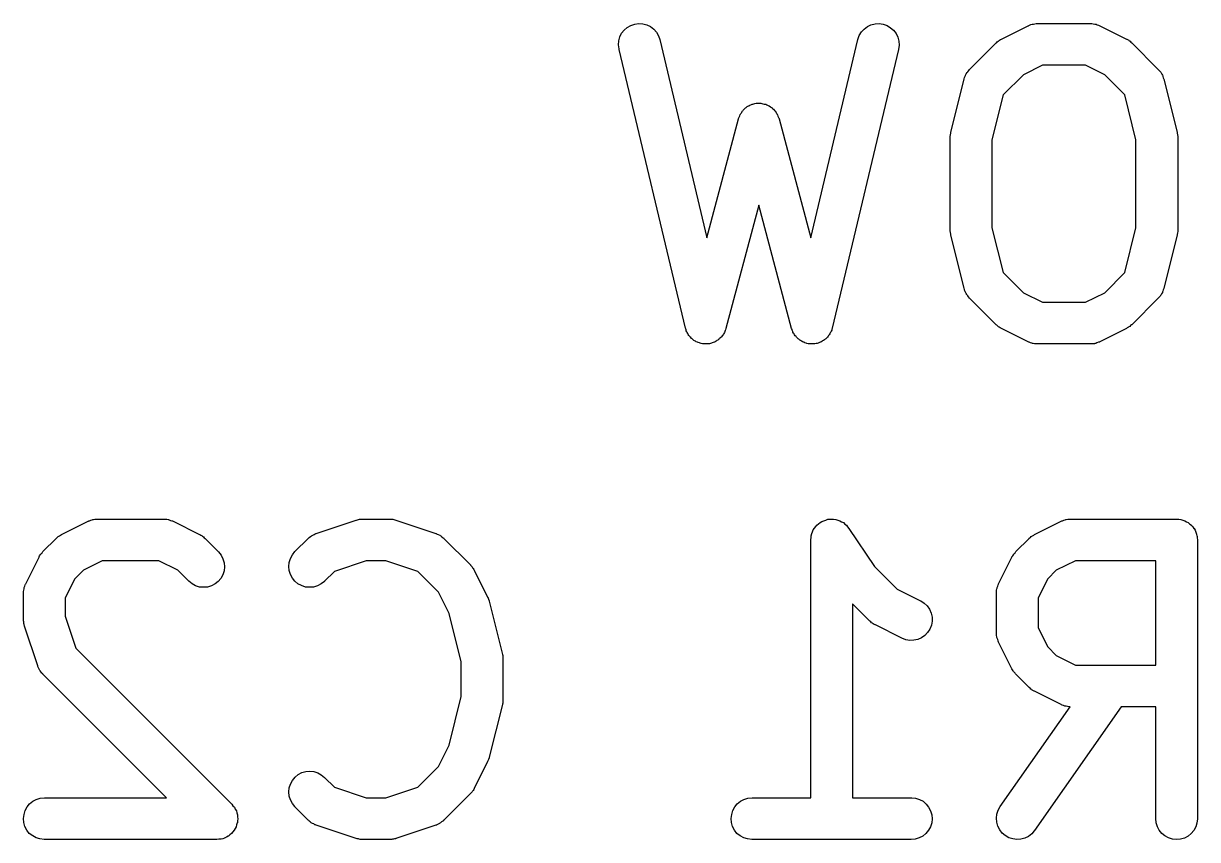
# Model space of a CAD drawing. Extents: x 112.8 to 192.9, y -122.2 to -85.3.
# Drawn here: x 125.917 to 130.131, y -105.842 to -102.914 of the extents above; entities that cross this region are included whole.
import ezdxf

# ---------------------------------------------------------------- set-up
doc = ezdxf.new("R2010")
doc.units = 0
doc.layers.add('BLACK', color=7, linetype='CONTINUOUS')

msp = doc.modelspace()

# ---------------------------------------------------------------- linework, layer by layer
at = {"layer": 'BLACK', "linetype": 'CONTINUOUS'}
for p, q in [((128.064, -102.949), (128.073, -102.938)), ((128.073, -102.938), (128.084, -102.928)), ((128.084, -102.928), (128.097, -102.921)), ((128.097, -102.921), (128.111, -102.916)), ((128.111, -102.916), (128.125, -102.914)), ((128.125, -102.914), (128.14, -102.915)), ((128.14, -102.915), (128.154, -102.919)), ((128.154, -102.919), (128.167, -102.925)), ((128.167, -102.925), (128.179, -102.934)), ((128.179, -102.934), (128.189, -102.945)), ((128.189, -102.945), (128.196, -102.958)), ((128.917, -102.957), (128.925, -102.944)), ((128.925, -102.944), (128.935, -102.934)), ((128.935, -102.934), (128.946, -102.925)), ((128.946, -102.925), (128.959, -102.919)), ((128.959, -102.919), (128.974, -102.915)), ((128.974, -102.915), (128.988, -102.914)), ((128.988, -102.914), (129.003, -102.916)), ((129.003, -102.916), (129.017, -102.921)), ((129.017, -102.921), (129.029, -102.929)), ((129.029, -102.929), (129.04, -102.938)), ((129.04, -102.938), (129.049, -102.95)), ((129.428, -102.97), (129.523, -102.922)), ((129.523, -102.922), (129.524, -102.922)), ((129.524, -102.922), (129.526, -102.921)), ((129.526, -102.921), (129.528, -102.92)), ((129.528, -102.92), (129.533, -102.918)), ((129.533, -102.918), (129.537, -102.917)), ((129.537, -102.917), (129.54, -102.916)), ((129.54, -102.916), (129.542, -102.916)), ((129.542, -102.916), (129.547, -102.915)), ((129.547, -102.915), (129.552, -102.914)), ((129.552, -102.914), (129.554, -102.914)), ((129.554, -102.914), (129.556, -102.914)), ((129.556, -102.914), (129.747, -102.914)), ((129.747, -102.914), (129.748, -102.914)), ((129.748, -102.914), (129.75, -102.914)), ((129.75, -102.914), (129.752, -102.914)), ((129.752, -102.914), (129.757, -102.915)), ((129.757, -102.915), (129.762, -102.916)), ((129.762, -102.916), (129.764, -102.916)), ((129.764, -102.916), (129.767, -102.917)), ((129.767, -102.917), (129.771, -102.919)), ((129.771, -102.919), (129.776, -102.92)), ((129.776, -102.92), (129.778, -102.921)), ((129.778, -102.921), (129.78, -102.922)), ((129.78, -102.922), (129.876, -102.97)), ((128.053, -102.991), (128.054, -102.976)), ((128.054, -102.976), (128.058, -102.962)), ((128.058, -102.962), (128.064, -102.949)), ((128.196, -102.958), (128.201, -102.972)), ((128.201, -102.972), (128.37, -103.683)), ((128.743, -103.683), (128.912, -102.972)), ((128.912, -102.971), (128.917, -102.957)), ((128.912, -102.972), (128.912, -102.971)), ((129.049, -102.95), (129.055, -102.963)), ((129.055, -102.963), (129.059, -102.977)), ((129.059, -102.977), (129.06, -102.992)), ((129.313, -103.079), (129.408, -102.984)), ((129.408, -102.984), (129.409, -102.983)), ((129.409, -102.983), (129.412, -102.98)), ((129.412, -102.98), (129.415, -102.977)), ((129.415, -102.977), (129.418, -102.976)), ((129.418, -102.976), (129.42, -102.974)), ((129.42, -102.974), (129.424, -102.972)), ((129.424, -102.972), (129.428, -102.97)), ((129.876, -102.97), (129.877, -102.97)), ((129.877, -102.97), (129.88, -102.972)), ((129.88, -102.972), (129.884, -102.974)), ((129.884, -102.974), (129.886, -102.976)), ((129.886, -102.976), (129.889, -102.978)), ((129.889, -102.978), (129.892, -102.981)), ((129.892, -102.981), (129.895, -102.984)), ((129.895, -102.984), (129.99, -103.079)), ((128.055, -103.005), (128.053, -102.991)), ((128.055, -103.007), (128.055, -103.005)), ((128.293, -104.007), (128.055, -103.007)), ((129.058, -103.007), (128.82, -104.007)), ((129.06, -102.992), (129.058, -103.007)), ((129.574, -103.064), (129.506, -103.098)), ((129.729, -103.064), (129.574, -103.064)), ((129.798, -103.098), (129.729, -103.064)), ((129.245, -103.304), (129.293, -103.114)), ((129.293, -103.113), (129.295, -103.108)), ((129.293, -103.114), (129.293, -103.113)), ((129.295, -103.108), (129.297, -103.103)), ((129.297, -103.103), (129.298, -103.101)), ((129.298, -103.099), (129.301, -103.095)), ((129.298, -103.101), (129.298, -103.099)), ((129.301, -103.095), (129.304, -103.09)), ((129.304, -103.09), (129.305, -103.089)), ((129.305, -103.089), (129.306, -103.087)), ((129.306, -103.087), (129.31, -103.083)), ((129.31, -103.083), (129.313, -103.079)), ((129.506, -103.098), (129.434, -103.17)), ((129.87, -103.17), (129.798, -103.098)), ((129.99, -103.079), (129.991, -103.08)), ((129.991, -103.08), (129.994, -103.084)), ((129.994, -103.084), (129.998, -103.087)), ((129.998, -103.087), (129.999, -103.089)), ((129.999, -103.089), (130, -103.091)), ((130, -103.091), (130.003, -103.096)), ((130.003, -103.096), (130.005, -103.1)), ((130.005, -103.1), (130.006, -103.102)), ((130.006, -103.102), (130.007, -103.104)), ((130.007, -103.104), (130.008, -103.109)), ((130.008, -103.109), (130.01, -103.114)), ((130.01, -103.114), (130.058, -103.304)), ((128.542, -103.201), (128.547, -103.2)), ((128.547, -103.2), (128.55, -103.2)), ((128.55, -103.2), (128.552, -103.2)), ((128.552, -103.2), (128.557, -103.2)), ((128.557, -103.2), (128.562, -103.2)), ((128.562, -103.2), (128.564, -103.2)), ((128.564, -103.2), (128.567, -103.201)), ((129.434, -103.17), (129.393, -103.332)), ((129.91, -103.332), (129.87, -103.17)), ((128.488, -103.245), (128.489, -103.241)), ((128.489, -103.241), (128.491, -103.239)), ((128.491, -103.239), (128.492, -103.237)), ((128.492, -103.237), (128.495, -103.233)), ((128.495, -103.233), (128.497, -103.229)), ((128.497, -103.229), (128.499, -103.227)), ((128.499, -103.227), (128.5, -103.225)), ((128.5, -103.225), (128.504, -103.221)), ((128.504, -103.221), (128.507, -103.218)), ((128.507, -103.218), (128.509, -103.217)), ((128.509, -103.217), (128.511, -103.215)), ((128.511, -103.215), (128.515, -103.212)), ((128.515, -103.212), (128.519, -103.21)), ((128.519, -103.21), (128.522, -103.209)), ((128.522, -103.209), (128.524, -103.207)), ((128.524, -103.207), (128.528, -103.206)), ((128.528, -103.206), (128.533, -103.204)), ((128.533, -103.204), (128.535, -103.203)), ((128.535, -103.203), (128.538, -103.202)), ((128.538, -103.202), (128.542, -103.201)), ((128.567, -103.201), (128.571, -103.202)), ((128.571, -103.202), (128.576, -103.203)), ((128.576, -103.203), (128.578, -103.203)), ((128.578, -103.203), (128.581, -103.204)), ((128.581, -103.204), (128.585, -103.206)), ((128.585, -103.206), (128.59, -103.208)), ((128.59, -103.208), (128.592, -103.209)), ((128.592, -103.209), (128.594, -103.21)), ((128.594, -103.21), (128.598, -103.213)), ((128.598, -103.213), (128.602, -103.216)), ((128.602, -103.216), (128.604, -103.217)), ((128.604, -103.217), (128.606, -103.219)), ((128.606, -103.219), (128.609, -103.222)), ((128.609, -103.222), (128.613, -103.226)), ((128.613, -103.226), (128.614, -103.228)), ((128.614, -103.228), (128.616, -103.229)), ((128.616, -103.229), (128.619, -103.234)), ((128.619, -103.234), (128.621, -103.237)), ((128.621, -103.237), (128.622, -103.24)), ((128.622, -103.24), (128.624, -103.242)), ((128.624, -103.242), (128.625, -103.246)), ((128.37, -103.683), (128.484, -103.256)), ((128.484, -103.255), (128.485, -103.252)), ((128.484, -103.256), (128.484, -103.255)), ((128.485, -103.252), (128.486, -103.25)), ((128.486, -103.25), (128.488, -103.245)), ((128.625, -103.246), (128.627, -103.251)), ((128.627, -103.251), (128.628, -103.253)), ((128.628, -103.253), (128.629, -103.256)), ((128.629, -103.256), (128.743, -103.683)), ((129.243, -103.319), (129.244, -103.313)), ((129.243, -103.32), (129.243, -103.319)), ((129.243, -103.321), (129.243, -103.32)), ((129.243, -103.322), (129.243, -103.321)), ((129.243, -103.656), (129.243, -103.322)), ((129.244, -103.313), (129.245, -103.307)), ((129.245, -103.306), (129.245, -103.304)), ((129.245, -103.307), (129.245, -103.306)), ((130.058, -103.304), (130.058, -103.305)), ((130.058, -103.305), (130.058, -103.307)), ((130.058, -103.307), (130.058, -103.308)), ((130.058, -103.308), (130.059, -103.314)), ((130.059, -103.314), (130.06, -103.32)), ((130.06, -103.32), (130.06, -103.321)), ((130.06, -103.321), (130.06, -103.322)), ((130.06, -103.322), (130.06, -103.656)), ((129.393, -103.332), (129.393, -103.647)), ((129.91, -103.647), (129.91, -103.332)), ((128.556, -103.566), (128.438, -104.008)), ((128.674, -104.008), (128.556, -103.566)), ((129.243, -103.657), (129.243, -103.656)), ((129.243, -103.658), (129.243, -103.657)), ((129.244, -103.664), (129.243, -103.658)), ((129.245, -103.67), (129.244, -103.664)), ((129.393, -103.647), (129.434, -103.808)), ((129.87, -103.808), (129.91, -103.647)), ((130.06, -103.66), (130.059, -103.665)), ((130.06, -103.656), (130.06, -103.657)), ((130.06, -103.657), (130.06, -103.658)), ((130.06, -103.658), (130.06, -103.66)), ((129.245, -103.672), (129.245, -103.67)), ((129.245, -103.673), (129.245, -103.672)), ((129.245, -103.674), (129.245, -103.673)), ((129.293, -103.864), (129.245, -103.674)), ((130.058, -103.674), (130.01, -103.864)), ((130.059, -103.665), (130.058, -103.671)), ((130.058, -103.671), (130.058, -103.673)), ((130.058, -103.673), (130.058, -103.674)), ((129.434, -103.808), (129.506, -103.88)), ((129.798, -103.88), (129.87, -103.808)), ((129.295, -103.869), (129.293, -103.864)), ((129.296, -103.874), (129.295, -103.869)), ((129.297, -103.876), (129.296, -103.874)), ((130.007, -103.875), (130.005, -103.877)), ((130.008, -103.87), (130.007, -103.875)), ((130.01, -103.865), (130.008, -103.87)), ((130.01, -103.864), (130.01, -103.865)), ((129.298, -103.878), (129.297, -103.876)), ((129.301, -103.883), (129.298, -103.878)), ((129.303, -103.887), (129.301, -103.883)), ((129.304, -103.889), (129.303, -103.887)), ((129.306, -103.891), (129.304, -103.889)), ((129.309, -103.895), (129.306, -103.891)), ((129.312, -103.899), (129.309, -103.895)), ((129.313, -103.899), (129.312, -103.899)), ((129.408, -103.995), (129.313, -103.899)), ((129.506, -103.88), (129.574, -103.914)), ((129.574, -103.914), (129.729, -103.914)), ((129.729, -103.914), (129.798, -103.88)), ((129.99, -103.899), (129.895, -103.995)), ((129.994, -103.895), (129.99, -103.899)), ((129.997, -103.892), (129.994, -103.895)), ((129.998, -103.89), (129.997, -103.892)), ((130, -103.888), (129.998, -103.89)), ((130.002, -103.884), (130, -103.888)), ((130.005, -103.879), (130.002, -103.884)), ((130.005, -103.877), (130.005, -103.879)), ((129.411, -103.997), (129.408, -103.995)), ((129.414, -104), (129.411, -103.997)), ((129.417, -104.002), (129.414, -104)), ((129.888, -104.001), (129.885, -104.002)), ((129.891, -103.998), (129.888, -104.001)), ((129.894, -103.995), (129.891, -103.998)), ((129.895, -103.995), (129.894, -103.995)), ((128.294, -104.01), (128.293, -104.007)), ((128.295, -104.013), (128.294, -104.01)), ((128.296, -104.017), (128.295, -104.013)), ((128.298, -104.02), (128.296, -104.017)), ((128.299, -104.023), (128.298, -104.02)), ((128.301, -104.026), (128.299, -104.023)), ((128.303, -104.03), (128.301, -104.026)), ((128.305, -104.033), (128.303, -104.03)), ((128.307, -104.036), (128.305, -104.033)), ((128.309, -104.038), (128.307, -104.036)), ((128.312, -104.041), (128.309, -104.038)), ((128.315, -104.044), (128.312, -104.041)), ((128.417, -104.043), (128.415, -104.046)), ((128.42, -104.041), (128.417, -104.043)), ((128.422, -104.038), (128.42, -104.041)), ((128.425, -104.035), (128.422, -104.038)), ((128.427, -104.032), (128.425, -104.035)), ((128.429, -104.029), (128.427, -104.032)), ((128.431, -104.026), (128.429, -104.029)), ((128.433, -104.023), (128.431, -104.026)), ((128.434, -104.019), (128.433, -104.023)), ((128.436, -104.016), (128.434, -104.019)), ((128.437, -104.013), (128.436, -104.016)), ((128.438, -104.009), (128.437, -104.013)), ((128.438, -104.008), (128.438, -104.009)), ((128.676, -104.012), (128.674, -104.008)), ((128.676, -104.015), (128.676, -104.012)), ((128.678, -104.019), (128.676, -104.015)), ((128.679, -104.022), (128.678, -104.019)), ((128.681, -104.025), (128.679, -104.022)), ((128.683, -104.028), (128.681, -104.025)), ((128.685, -104.031), (128.683, -104.028)), ((128.687, -104.035), (128.685, -104.031)), ((128.69, -104.037), (128.687, -104.035)), ((128.692, -104.04), (128.69, -104.037)), ((128.694, -104.042), (128.692, -104.04)), ((128.697, -104.045), (128.694, -104.042)), ((128.8, -104.042), (128.797, -104.045)), ((128.803, -104.039), (128.8, -104.042)), ((128.805, -104.036), (128.803, -104.039)), ((128.807, -104.034), (128.805, -104.036)), ((128.809, -104.031), (128.807, -104.034)), ((128.811, -104.027), (128.809, -104.031)), ((128.813, -104.024), (128.811, -104.027)), ((128.815, -104.021), (128.813, -104.024)), ((128.816, -104.018), (128.815, -104.021)), ((128.818, -104.014), (128.816, -104.018)), ((128.82, -104.008), (128.818, -104.011)), ((128.818, -104.011), (128.818, -104.014)), ((128.82, -104.007), (128.82, -104.008)), ((129.419, -104.004), (129.417, -104.002)), ((129.423, -104.006), (129.419, -104.004)), ((129.427, -104.008), (129.423, -104.006)), ((129.428, -104.009), (129.427, -104.008)), ((129.523, -104.056), (129.428, -104.009)), ((129.876, -104.009), (129.78, -104.056)), ((129.879, -104.006), (129.876, -104.009)), ((129.883, -104.004), (129.879, -104.006)), ((129.885, -104.002), (129.883, -104.004)), ((128.317, -104.046), (128.315, -104.044)), ((128.32, -104.048), (128.317, -104.046)), ((128.323, -104.051), (128.32, -104.048)), ((128.326, -104.053), (128.323, -104.051)), ((128.329, -104.054), (128.326, -104.053)), ((128.332, -104.056), (128.329, -104.054)), ((128.336, -104.058), (128.332, -104.056)), ((128.339, -104.059), (128.336, -104.058)), ((128.343, -104.06), (128.339, -104.059)), ((128.346, -104.061), (128.343, -104.06)), ((128.35, -104.062), (128.346, -104.061)), ((128.354, -104.063), (128.35, -104.062)), ((128.357, -104.063), (128.354, -104.063)), ((128.36, -104.064), (128.357, -104.063)), ((128.364, -104.064), (128.36, -104.064)), ((128.368, -104.064), (128.364, -104.064)), ((128.372, -104.064), (128.368, -104.064)), ((128.375, -104.064), (128.372, -104.064)), ((128.379, -104.063), (128.375, -104.064)), ((128.383, -104.062), (128.379, -104.063)), ((128.386, -104.061), (128.383, -104.062)), ((128.389, -104.06), (128.386, -104.061)), ((128.393, -104.059), (128.389, -104.06)), ((128.397, -104.058), (128.393, -104.059)), ((128.4, -104.056), (128.397, -104.058)), ((128.403, -104.054), (128.4, -104.056)), ((128.406, -104.052), (128.403, -104.054)), ((128.409, -104.05), (128.406, -104.052)), ((128.412, -104.048), (128.409, -104.05)), ((128.415, -104.046), (128.412, -104.048)), ((128.7, -104.047), (128.697, -104.045)), ((128.703, -104.05), (128.7, -104.047)), ((128.706, -104.052), (128.703, -104.05)), ((128.709, -104.054), (128.706, -104.052)), ((128.712, -104.055), (128.709, -104.054)), ((128.715, -104.057), (128.712, -104.055)), ((128.719, -104.058), (128.715, -104.057)), ((128.722, -104.06), (128.719, -104.058)), ((128.726, -104.061), (128.722, -104.06)), ((128.729, -104.062), (128.726, -104.061)), ((128.733, -104.063), (128.729, -104.062)), ((128.737, -104.063), (128.733, -104.063)), ((128.74, -104.064), (128.737, -104.063)), ((128.743, -104.064), (128.74, -104.064)), ((128.747, -104.064), (128.743, -104.064)), ((128.751, -104.064), (128.747, -104.064)), ((128.755, -104.063), (128.751, -104.064)), ((128.758, -104.063), (128.755, -104.063)), ((128.762, -104.062), (128.758, -104.063)), ((128.766, -104.062), (128.762, -104.062)), ((128.769, -104.061), (128.766, -104.062)), ((128.772, -104.06), (128.769, -104.061)), ((128.776, -104.058), (128.772, -104.06)), ((128.779, -104.057), (128.776, -104.058)), ((128.782, -104.055), (128.779, -104.057)), ((128.785, -104.053), (128.782, -104.055)), ((128.789, -104.051), (128.785, -104.053)), ((128.792, -104.049), (128.789, -104.051)), ((128.794, -104.047), (128.792, -104.049)), ((128.797, -104.045), (128.794, -104.047)), ((129.525, -104.057), (129.523, -104.056)), ((129.527, -104.058), (129.525, -104.057)), ((129.532, -104.06), (129.527, -104.058)), ((129.536, -104.061), (129.532, -104.06)), ((129.539, -104.062), (129.536, -104.061)), ((129.541, -104.062), (129.539, -104.062)), ((129.546, -104.063), (129.541, -104.062)), ((129.551, -104.064), (129.546, -104.063)), ((129.553, -104.064), (129.551, -104.064)), ((129.555, -104.064), (129.553, -104.064)), ((129.556, -104.064), (129.555, -104.064)), ((129.747, -104.064), (129.556, -104.064)), ((129.749, -104.064), (129.747, -104.064)), ((129.751, -104.064), (129.749, -104.064)), ((129.756, -104.063), (129.751, -104.064)), ((129.761, -104.063), (129.756, -104.063)), ((129.763, -104.062), (129.761, -104.063)), ((129.766, -104.062), (129.763, -104.062)), ((129.77, -104.06), (129.766, -104.062)), ((129.775, -104.058), (129.77, -104.06)), ((129.777, -104.057), (129.775, -104.058)), ((129.779, -104.057), (129.777, -104.057)), ((129.78, -104.056), (129.779, -104.057)), ((126.054, -104.748), (126.149, -104.7)), ((126.149, -104.7), (126.15, -104.7)), ((126.15, -104.7), (126.152, -104.699)), ((126.152, -104.699), (126.154, -104.698)), ((126.154, -104.698), (126.159, -104.696)), ((126.159, -104.696), (126.164, -104.695)), ((126.164, -104.695), (126.166, -104.694)), ((126.166, -104.694), (126.168, -104.694)), ((126.168, -104.694), (126.173, -104.693)), ((126.173, -104.693), (126.178, -104.692)), ((126.178, -104.692), (126.18, -104.692)), ((126.18, -104.692), (126.183, -104.692)), ((126.183, -104.692), (126.421, -104.692)), ((126.421, -104.692), (126.422, -104.692)), ((126.422, -104.692), (126.424, -104.692)), ((126.424, -104.692), (126.426, -104.692)), ((126.426, -104.692), (126.431, -104.693)), ((126.431, -104.693), (126.436, -104.694)), ((126.436, -104.694), (126.438, -104.694)), ((126.438, -104.694), (126.44, -104.695)), ((126.44, -104.695), (126.445, -104.697)), ((126.445, -104.697), (126.45, -104.698)), ((126.45, -104.698), (126.452, -104.699)), ((126.452, -104.699), (126.454, -104.7)), ((126.454, -104.7), (126.549, -104.748)), ((126.968, -104.744), (127.111, -104.696)), ((127.111, -104.696), (127.112, -104.696)), ((127.112, -104.696), (127.116, -104.695)), ((127.116, -104.695), (127.12, -104.694)), ((127.12, -104.694), (127.123, -104.693)), ((127.123, -104.693), (127.126, -104.693)), ((127.126, -104.693), (127.131, -104.693)), ((127.131, -104.693), (127.135, -104.692)), ((127.135, -104.692), (127.23, -104.692)), ((127.23, -104.692), (127.231, -104.692)), ((127.231, -104.692), (127.235, -104.693)), ((127.235, -104.693), (127.24, -104.693)), ((127.24, -104.693), (127.243, -104.693)), ((127.243, -104.693), (127.246, -104.694)), ((127.246, -104.694), (127.25, -104.695)), ((127.25, -104.695), (127.254, -104.696)), ((127.254, -104.696), (127.397, -104.744)), ((128.761, -104.719), (128.765, -104.714)), ((128.765, -104.714), (128.771, -104.709)), ((128.765, -104.714), (128.765, -104.714)), ((128.765, -104.714), (128.765, -104.714)), ((128.771, -104.709), (128.777, -104.704)), ((128.777, -104.704), (128.783, -104.701)), ((128.777, -104.704), (128.777, -104.704)), ((128.777, -104.704), (128.777, -104.704)), ((128.783, -104.701), (128.79, -104.698)), ((128.79, -104.698), (128.797, -104.696)), ((128.79, -104.698), (128.79, -104.698)), ((128.79, -104.698), (128.79, -104.698)), ((128.797, -104.696), (128.804, -104.693)), ((128.804, -104.693), (128.804, -104.693)), ((128.804, -104.693), (128.804, -104.693)), ((128.804, -104.693), (128.811, -104.693)), ((128.811, -104.693), (128.818, -104.692)), ((128.818, -104.692), (128.818, -104.692)), ((128.818, -104.692), (128.825, -104.693)), ((128.818, -104.692), (128.818, -104.692)), ((128.825, -104.693), (128.833, -104.694)), ((128.833, -104.694), (128.833, -104.694)), ((128.833, -104.694), (128.833, -104.694)), ((128.833, -104.694), (128.84, -104.696)), ((128.84, -104.696), (128.847, -104.698)), ((128.847, -104.698), (128.847, -104.698)), ((128.847, -104.698), (128.847, -104.698)), ((128.847, -104.698), (128.853, -104.702)), ((128.853, -104.702), (128.86, -104.705)), ((128.86, -104.705), (128.86, -104.705)), ((128.86, -104.705), (128.86, -104.705)), ((128.86, -104.705), (128.865, -104.71)), ((128.865, -104.71), (128.871, -104.714)), ((128.871, -104.714), (128.871, -104.714)), ((128.871, -104.714), (128.871, -104.714)), ((128.871, -104.714), (128.875, -104.72)), ((129.546, -104.748), (129.641, -104.7)), ((129.641, -104.7), (129.642, -104.7)), ((129.642, -104.7), (129.644, -104.699)), ((129.644, -104.699), (129.646, -104.698)), ((129.646, -104.698), (129.651, -104.696)), ((129.651, -104.696), (129.656, -104.695)), ((129.656, -104.695), (129.658, -104.694)), ((129.658, -104.694), (129.66, -104.694)), ((129.66, -104.694), (129.665, -104.693)), ((129.665, -104.693), (129.67, -104.692)), ((129.67, -104.692), (129.673, -104.692)), ((129.673, -104.692), (129.675, -104.692)), ((129.675, -104.692), (130.056, -104.692)), ((130.056, -104.692), (130.056, -104.692)), ((130.056, -104.692), (130.056, -104.692)), ((130.056, -104.692), (130.057, -104.692)), ((130.056, -104.692), (130.056, -104.692)), ((130.057, -104.692), (130.064, -104.693)), ((130.064, -104.693), (130.071, -104.694)), ((130.071, -104.694), (130.071, -104.694)), ((130.071, -104.694), (130.071, -104.694)), ((130.071, -104.694), (130.078, -104.696)), ((130.078, -104.696), (130.085, -104.698)), ((130.085, -104.698), (130.085, -104.698)), ((130.085, -104.698), (130.085, -104.698)), ((130.085, -104.698), (130.092, -104.702)), ((130.092, -104.702), (130.098, -104.705)), ((130.098, -104.705), (130.098, -104.705)), ((130.098, -104.705), (130.098, -104.705)), ((130.098, -104.705), (130.104, -104.71)), ((130.104, -104.71), (130.109, -104.714)), ((130.109, -104.714), (130.109, -104.714)), ((130.109, -104.714), (130.109, -104.715)), ((130.109, -104.715), (130.114, -104.72)), ((126.035, -104.761), (126.038, -104.758)), ((126.038, -104.758), (126.041, -104.755)), ((126.041, -104.755), (126.044, -104.754)), ((126.044, -104.754), (126.046, -104.752)), ((126.046, -104.752), (126.05, -104.75)), ((126.05, -104.75), (126.054, -104.748)), ((126.549, -104.748), (126.55, -104.748)), ((126.55, -104.748), (126.554, -104.75)), ((126.554, -104.75), (126.558, -104.752)), ((126.558, -104.752), (126.56, -104.754)), ((126.56, -104.754), (126.563, -104.756)), ((126.563, -104.756), (126.566, -104.759)), ((126.566, -104.759), (126.569, -104.762)), ((126.94, -104.761), (126.941, -104.76)), ((126.941, -104.76), (126.943, -104.758)), ((126.943, -104.758), (126.947, -104.755)), ((126.947, -104.755), (126.951, -104.752)), ((126.951, -104.752), (126.953, -104.751)), ((126.953, -104.751), (126.955, -104.75)), ((126.955, -104.75), (126.96, -104.747)), ((126.96, -104.747), (126.964, -104.745)), ((126.964, -104.745), (126.966, -104.744)), ((126.966, -104.744), (126.968, -104.744)), ((127.397, -104.744), (127.398, -104.744)), ((127.398, -104.744), (127.4, -104.745)), ((127.4, -104.745), (127.402, -104.746)), ((127.402, -104.746), (127.406, -104.748)), ((127.406, -104.748), (127.411, -104.75)), ((127.411, -104.75), (127.413, -104.751)), ((127.413, -104.751), (127.415, -104.752)), ((127.415, -104.752), (127.419, -104.756)), ((127.419, -104.756), (127.423, -104.759)), ((127.423, -104.759), (127.424, -104.76)), ((127.424, -104.76), (127.426, -104.762)), ((128.743, -104.766), (128.744, -104.759)), ((128.744, -104.752), (128.747, -104.744)), ((128.744, -104.759), (128.744, -104.752)), ((128.744, -104.752), (128.744, -104.752)), ((128.744, -104.752), (128.744, -104.752)), ((128.747, -104.744), (128.749, -104.738)), ((128.749, -104.738), (128.752, -104.731)), ((128.749, -104.738), (128.749, -104.738)), ((128.749, -104.738), (128.749, -104.738)), ((128.752, -104.731), (128.756, -104.725)), ((128.756, -104.725), (128.761, -104.719)), ((128.756, -104.725), (128.756, -104.725)), ((128.756, -104.725), (128.756, -104.725)), ((128.875, -104.72), (128.88, -104.726)), ((128.88, -104.726), (128.971, -104.862)), ((129.527, -104.761), (129.531, -104.758)), ((129.531, -104.758), (129.534, -104.755)), ((129.534, -104.755), (129.536, -104.754)), ((129.536, -104.754), (129.539, -104.752)), ((129.539, -104.752), (129.543, -104.75)), ((129.543, -104.75), (129.546, -104.748)), ((130.114, -104.72), (130.118, -104.726)), ((130.118, -104.726), (130.118, -104.726)), ((130.118, -104.726), (130.119, -104.726)), ((130.119, -104.726), (130.122, -104.732)), ((130.122, -104.732), (130.125, -104.739)), ((130.125, -104.739), (130.125, -104.739)), ((130.125, -104.739), (130.125, -104.739)), ((130.125, -104.739), (130.127, -104.746)), ((130.127, -104.746), (130.129, -104.753)), ((130.129, -104.753), (130.129, -104.753)), ((130.129, -104.753), (130.13, -104.753)), ((130.13, -104.753), (130.13, -104.76)), ((130.13, -104.76), (130.131, -104.767)), ((125.987, -104.809), (126.034, -104.762)), ((126.034, -104.762), (126.035, -104.761)), ((126.569, -104.762), (126.616, -104.809)), ((126.891, -104.809), (126.939, -104.762)), ((126.939, -104.762), (126.94, -104.761)), ((127.426, -104.762), (127.521, -104.857)), ((128.743, -104.767), (128.743, -104.766)), ((128.743, -104.766), (128.743, -104.766)), ((128.743, -104.766), (128.743, -104.766)), ((128.743, -104.766), (128.743, -104.766)), ((128.743, -105.692), (128.743, -104.767)), ((129.479, -104.809), (129.527, -104.762)), ((129.527, -104.762), (129.527, -104.761)), ((130.131, -104.767), (130.131, -105.767)), ((125.925, -104.924), (125.973, -104.829)), ((125.973, -104.828), (125.975, -104.824)), ((125.973, -104.829), (125.973, -104.828)), ((125.975, -104.824), (125.977, -104.821)), ((125.977, -104.821), (125.979, -104.818)), ((125.979, -104.818), (125.981, -104.816)), ((125.981, -104.816), (125.984, -104.813)), ((125.984, -104.813), (125.987, -104.809)), ((126.2, -104.842), (126.132, -104.876)), ((126.403, -104.842), (126.2, -104.842)), ((126.471, -104.876), (126.403, -104.842)), ((126.616, -104.809), (126.617, -104.81)), ((126.617, -104.81), (126.626, -104.822)), ((126.626, -104.822), (126.633, -104.835)), ((126.633, -104.835), (126.637, -104.849)), ((126.871, -104.848), (126.875, -104.834)), ((126.875, -104.834), (126.882, -104.821)), ((126.882, -104.821), (126.891, -104.809)), ((127.147, -104.842), (127.033, -104.88)), ((127.218, -104.842), (127.147, -104.842)), ((127.332, -104.88), (127.218, -104.842)), ((129.417, -104.924), (129.465, -104.829)), ((129.465, -104.828), (129.468, -104.824)), ((129.465, -104.829), (129.465, -104.828)), ((129.468, -104.824), (129.47, -104.821)), ((129.47, -104.821), (129.472, -104.818)), ((129.472, -104.818), (129.473, -104.816)), ((129.473, -104.816), (129.476, -104.813)), ((129.476, -104.813), (129.479, -104.809)), ((129.693, -104.842), (129.624, -104.876)), ((129.981, -104.842), (129.693, -104.842)), ((129.981, -105.216), (129.981, -104.842)), ((126.132, -104.876), (126.101, -104.907)), ((126.51, -104.915), (126.471, -104.876)), ((126.637, -104.878), (126.633, -104.892)), ((126.637, -104.849), (126.638, -104.863)), ((126.638, -104.863), (126.637, -104.878)), ((126.869, -104.862), (126.871, -104.848)), ((126.871, -104.877), (126.869, -104.862)), ((126.875, -104.891), (126.871, -104.877)), ((127.033, -104.88), (126.997, -104.915)), ((127.407, -104.954), (127.332, -104.88)), ((127.521, -104.857), (127.522, -104.858)), ((127.522, -104.858), (127.525, -104.861)), ((127.525, -104.861), (127.528, -104.864)), ((127.528, -104.864), (127.529, -104.867)), ((127.529, -104.867), (127.531, -104.869)), ((127.531, -104.869), (127.533, -104.873)), ((127.533, -104.873), (127.535, -104.876)), ((127.535, -104.876), (127.583, -104.972)), ((128.971, -104.862), (129.053, -104.944)), ((129.624, -104.876), (129.594, -104.907)), ((125.922, -104.933), (125.923, -104.928)), ((125.923, -104.928), (125.924, -104.926)), ((125.924, -104.926), (125.925, -104.924)), ((126.101, -104.907), (126.067, -104.975)), ((126.522, -104.925), (126.51, -104.915)), ((126.535, -104.932), (126.522, -104.925)), ((126.605, -104.925), (126.592, -104.932)), ((126.616, -104.916), (126.605, -104.925)), ((126.625, -104.905), (126.616, -104.916)), ((126.633, -104.892), (126.625, -104.905)), ((126.882, -104.904), (126.875, -104.891)), ((126.891, -104.915), (126.882, -104.904)), ((126.902, -104.924), (126.891, -104.915)), ((126.915, -104.931), (126.902, -104.924)), ((126.985, -104.925), (126.972, -104.932)), ((126.997, -104.916), (126.985, -104.925)), ((126.997, -104.915), (126.997, -104.916)), ((129.414, -104.933), (129.415, -104.928)), ((129.415, -104.928), (129.417, -104.926)), ((129.417, -104.926), (129.417, -104.924)), ((129.594, -104.907), (129.559, -104.975)), ((125.917, -104.952), (125.918, -104.947)), ((125.917, -104.954), (125.917, -104.952)), ((125.917, -104.957), (125.917, -104.954)), ((125.917, -104.958), (125.917, -104.957)), ((125.917, -105.053), (125.917, -104.958)), ((125.918, -104.947), (125.919, -104.942)), ((125.919, -104.94), (125.92, -104.938)), ((125.919, -104.942), (125.919, -104.94)), ((125.92, -104.938), (125.922, -104.933)), ((126.549, -104.936), (126.535, -104.932)), ((126.563, -104.937), (126.549, -104.936)), ((126.578, -104.936), (126.563, -104.937)), ((126.592, -104.932), (126.578, -104.936)), ((126.929, -104.936), (126.915, -104.931)), ((126.944, -104.937), (126.929, -104.936)), ((126.958, -104.936), (126.944, -104.937)), ((126.972, -104.932), (126.958, -104.936)), ((127.445, -105.031), (127.407, -104.954)), ((129.053, -104.944), (129.137, -104.986)), ((129.409, -104.957), (129.41, -104.954)), ((129.409, -104.958), (129.409, -104.957)), ((129.409, -105.1), (129.409, -104.958)), ((129.41, -104.947), (129.411, -104.942)), ((129.41, -104.952), (129.41, -104.947)), ((129.41, -104.954), (129.41, -104.952)), ((129.411, -104.942), (129.412, -104.94)), ((129.412, -104.938), (129.414, -104.933)), ((129.412, -104.94), (129.412, -104.938)), ((126.067, -104.975), (126.067, -105.041)), ((127.583, -104.972), (127.583, -104.973)), ((127.583, -104.973), (127.584, -104.973)), ((127.584, -104.973), (127.584, -104.973)), ((127.584, -104.973), (127.586, -104.98)), ((127.586, -104.98), (127.588, -104.986)), ((127.588, -104.986), (127.588, -104.987)), ((127.588, -104.987), (127.589, -104.987)), ((127.589, -104.987), (127.636, -105.178)), ((128.955, -105.058), (128.893, -104.996)), ((128.893, -104.996), (128.893, -105.692)), ((129.137, -104.986), (129.138, -104.986)), ((129.138, -104.986), (129.15, -104.994)), ((129.15, -104.994), (129.161, -105.004)), ((129.161, -105.004), (129.169, -105.016)), ((129.559, -104.975), (129.559, -105.083)), ((125.917, -105.057), (125.917, -105.053)), ((126.067, -105.041), (126.105, -105.155)), ((127.488, -105.205), (127.445, -105.031)), ((129.169, -105.016), (129.175, -105.03)), ((129.175, -105.03), (129.178, -105.044)), ((129.178, -105.044), (129.178, -105.059)), ((125.918, -105.061), (125.917, -105.057)), ((125.918, -105.064), (125.918, -105.061)), ((125.918, -105.067), (125.918, -105.064)), ((125.92, -105.071), (125.918, -105.067)), ((125.921, -105.076), (125.92, -105.071)), ((125.921, -105.077), (125.921, -105.076)), ((125.969, -105.219), (125.921, -105.077)), ((128.958, -105.061), (128.955, -105.058)), ((128.961, -105.064), (128.958, -105.061)), ((128.964, -105.066), (128.961, -105.064)), ((128.967, -105.068), (128.964, -105.066)), ((128.97, -105.07), (128.967, -105.068)), ((128.974, -105.072), (128.97, -105.07)), ((128.975, -105.072), (128.974, -105.072)), ((129.07, -105.12), (128.975, -105.072)), ((129.17, -105.087), (129.162, -105.099)), ((129.176, -105.073), (129.17, -105.087)), ((129.178, -105.059), (129.176, -105.073)), ((129.559, -105.083), (129.594, -105.151)), ((129.084, -105.125), (129.07, -105.12)), ((129.098, -105.128), (129.084, -105.125)), ((129.113, -105.127), (129.098, -105.128)), ((129.127, -105.124), (129.113, -105.127)), ((129.14, -105.118), (129.127, -105.124)), ((129.152, -105.11), (129.14, -105.118)), ((129.162, -105.099), (129.152, -105.11)), ((129.41, -105.103), (129.409, -105.1)), ((129.41, -105.105), (129.41, -105.103)), ((129.41, -105.11), (129.41, -105.105)), ((129.411, -105.115), (129.41, -105.11)), ((129.411, -105.117), (129.411, -105.115)), ((129.412, -105.119), (129.411, -105.117)), ((129.414, -105.124), (129.412, -105.119)), ((129.415, -105.129), (129.414, -105.124)), ((129.416, -105.131), (129.415, -105.129)), ((129.417, -105.133), (129.416, -105.131)), ((129.417, -105.134), (129.417, -105.133)), ((129.465, -105.229), (129.417, -105.134)), ((126.105, -105.155), (126.664, -105.714)), ((127.636, -105.178), (127.636, -105.179)), ((127.636, -105.179), (127.637, -105.18)), ((127.637, -105.18), (127.637, -105.181)), ((127.637, -105.181), (127.638, -105.187)), ((129.594, -105.151), (129.624, -105.182)), ((125.969, -105.221), (125.969, -105.219)), ((125.97, -105.224), (125.969, -105.221)), ((127.488, -105.329), (127.488, -105.205)), ((127.638, -105.187), (127.638, -105.193)), ((127.638, -105.193), (127.638, -105.194)), ((127.638, -105.194), (127.638, -105.196)), ((127.638, -105.196), (127.638, -105.339)), ((129.624, -105.182), (129.693, -105.216)), ((129.693, -105.216), (129.981, -105.216)), ((125.972, -105.228), (125.97, -105.224)), ((125.974, -105.233), (125.972, -105.228)), ((125.976, -105.235), (125.974, -105.233)), ((125.977, -105.237), (125.976, -105.235)), ((125.98, -105.241), (125.977, -105.237)), ((125.983, -105.245), (125.98, -105.241)), ((125.985, -105.246), (125.983, -105.245)), ((125.986, -105.248), (125.985, -105.246)), ((125.987, -105.249), (125.986, -105.248)), ((126.43, -105.692), (125.987, -105.249)), ((129.467, -105.233), (129.465, -105.229)), ((129.469, -105.237), (129.467, -105.233)), ((129.471, -105.239), (129.469, -105.237)), ((129.473, -105.242), (129.471, -105.239)), ((129.476, -105.245), (129.473, -105.242)), ((129.478, -105.248), (129.476, -105.245)), ((129.479, -105.249), (129.478, -105.248)), ((129.527, -105.296), (129.479, -105.249)), ((129.53, -105.299), (129.527, -105.296)), ((129.533, -105.302), (129.53, -105.299)), ((129.536, -105.304), (129.533, -105.302)), ((129.538, -105.306), (129.536, -105.304)), ((129.542, -105.308), (129.538, -105.306)), ((127.445, -105.503), (127.488, -105.329)), ((127.638, -105.342), (127.637, -105.348)), ((127.637, -105.348), (127.637, -105.354)), ((127.638, -105.339), (127.638, -105.34)), ((127.638, -105.34), (127.638, -105.341)), ((127.638, -105.341), (127.638, -105.342)), ((129.545, -105.31), (129.542, -105.308)), ((129.546, -105.31), (129.545, -105.31)), ((129.641, -105.358), (129.546, -105.31)), ((127.636, -105.357), (127.589, -105.547)), ((127.637, -105.354), (127.636, -105.355)), ((127.636, -105.355), (127.636, -105.357)), ((129.423, -105.724), (129.674, -105.366)), ((129.857, -105.366), (129.546, -105.81)), ((129.643, -105.359), (129.641, -105.358)), ((129.645, -105.36), (129.643, -105.359)), ((129.65, -105.361), (129.645, -105.36)), ((129.655, -105.363), (129.65, -105.361)), ((129.657, -105.364), (129.655, -105.363)), ((129.659, -105.364), (129.657, -105.364)), ((129.664, -105.365), (129.659, -105.364)), ((129.669, -105.366), (129.664, -105.365)), ((129.672, -105.366), (129.669, -105.366)), ((129.674, -105.366), (129.672, -105.366)), ((129.981, -105.366), (129.857, -105.366)), ((129.981, -105.767), (129.981, -105.366)), ((127.407, -105.58), (127.445, -105.503)), ((127.586, -105.555), (127.583, -105.562)), ((127.588, -105.549), (127.586, -105.555)), ((127.589, -105.547), (127.588, -105.548)), ((127.588, -105.548), (127.588, -105.549)), ((127.588, -105.549), (127.588, -105.549)), ((126.903, -105.609), (126.916, -105.602)), ((126.916, -105.602), (126.93, -105.598)), ((126.93, -105.598), (126.945, -105.597)), ((126.945, -105.597), (126.959, -105.598)), ((126.959, -105.598), (126.973, -105.603)), ((127.332, -105.654), (127.407, -105.58)), ((127.583, -105.563), (127.535, -105.658)), ((127.583, -105.562), (127.583, -105.562)), ((127.583, -105.562), (127.583, -105.563)), ((126.871, -105.657), (126.875, -105.643)), ((126.875, -105.643), (126.882, -105.63)), ((126.882, -105.63), (126.892, -105.618)), ((126.892, -105.618), (126.903, -105.609)), ((126.973, -105.603), (126.986, -105.61)), ((126.986, -105.61), (126.997, -105.619)), ((126.997, -105.619), (127.033, -105.654)), ((126.869, -105.671), (126.871, -105.657)), ((126.871, -105.686), (126.869, -105.671)), ((126.875, -105.7), (126.871, -105.686)), ((127.033, -105.654), (127.147, -105.692)), ((127.218, -105.692), (127.332, -105.654)), ((127.521, -105.677), (127.426, -105.773)), ((127.524, -105.674), (127.521, -105.677)), ((127.527, -105.671), (127.524, -105.674)), ((127.529, -105.668), (127.527, -105.671)), ((127.531, -105.666), (127.529, -105.668)), ((127.533, -105.662), (127.531, -105.666)), ((127.535, -105.659), (127.533, -105.662)), ((127.535, -105.658), (127.535, -105.659)), ((125.923, -105.738), (125.93, -105.725)), ((125.93, -105.725), (125.939, -105.714)), ((125.939, -105.714), (125.951, -105.705)), ((125.951, -105.705), (125.963, -105.698)), ((125.963, -105.698), (125.977, -105.694)), ((125.977, -105.694), (125.992, -105.692)), ((125.992, -105.692), (126.43, -105.692)), ((126.664, -105.714), (126.665, -105.715)), ((126.665, -105.715), (126.665, -105.715)), ((126.665, -105.715), (126.665, -105.715)), ((126.665, -105.715), (126.665, -105.715)), ((126.665, -105.715), (126.669, -105.721)), ((126.669, -105.721), (126.674, -105.726)), ((126.674, -105.726), (126.674, -105.726)), ((126.674, -105.726), (126.674, -105.726)), ((126.674, -105.726), (126.677, -105.733)), ((126.882, -105.713), (126.875, -105.7)), ((126.891, -105.724), (126.882, -105.713)), ((126.891, -105.725), (126.891, -105.724)), ((126.939, -105.773), (126.891, -105.725)), ((127.147, -105.692), (127.218, -105.692)), ((128.463, -105.738), (128.47, -105.725)), ((128.47, -105.725), (128.479, -105.714)), ((128.479, -105.714), (128.491, -105.705)), ((128.491, -105.705), (128.503, -105.698)), ((128.503, -105.698), (128.517, -105.694)), ((128.517, -105.694), (128.532, -105.692)), ((128.532, -105.692), (128.743, -105.692)), ((128.893, -105.692), (129.103, -105.692)), ((129.103, -105.692), (129.105, -105.692)), ((129.105, -105.692), (129.119, -105.694)), ((129.119, -105.694), (129.133, -105.698)), ((129.133, -105.698), (129.146, -105.705)), ((129.146, -105.705), (129.157, -105.715)), ((129.157, -105.715), (129.166, -105.726)), ((129.166, -105.726), (129.173, -105.739)), ((129.416, -105.737), (129.423, -105.724)), ((125.917, -105.767), (125.919, -105.752)), ((125.918, -105.781), (125.917, -105.767)), ((125.919, -105.752), (125.923, -105.738)), ((126.677, -105.733), (126.681, -105.739)), ((126.681, -105.739), (126.681, -105.739)), ((126.681, -105.739), (126.681, -105.739)), ((126.681, -105.739), (126.683, -105.746)), ((126.683, -105.746), (126.685, -105.753)), ((126.685, -105.753), (126.685, -105.753)), ((126.685, -105.753), (126.685, -105.753)), ((126.685, -105.753), (126.685, -105.761)), ((126.685, -105.761), (126.686, -105.768)), ((126.686, -105.768), (126.685, -105.775)), ((126.686, -105.768), (126.686, -105.768)), ((126.686, -105.768), (126.686, -105.768)), ((128.457, -105.767), (128.459, -105.752)), ((128.458, -105.781), (128.457, -105.767)), ((128.459, -105.752), (128.463, -105.738)), ((129.173, -105.739), (129.177, -105.753)), ((129.177, -105.753), (129.178, -105.768)), ((129.178, -105.768), (129.177, -105.782)), ((129.409, -105.765), (129.411, -105.751)), ((129.411, -105.78), (129.409, -105.765)), ((129.411, -105.751), (129.416, -105.737)), ((129.982, -105.782), (129.981, -105.767)), ((130.131, -105.768), (130.129, -105.783)), ((130.131, -105.767), (130.131, -105.768)), ((125.922, -105.795), (125.918, -105.781)), ((125.929, -105.808), (125.922, -105.795)), ((125.938, -105.82), (125.929, -105.808)), ((126.673, -105.809), (126.669, -105.815)), ((126.677, -105.803), (126.673, -105.809)), ((126.673, -105.809), (126.673, -105.809)), ((126.673, -105.809), (126.673, -105.809)), ((126.68, -105.796), (126.677, -105.803)), ((126.682, -105.789), (126.68, -105.796)), ((126.68, -105.796), (126.68, -105.796)), ((126.68, -105.796), (126.68, -105.796)), ((126.684, -105.782), (126.682, -105.789)), ((126.685, -105.782), (126.684, -105.782)), ((126.685, -105.775), (126.685, -105.782)), ((126.685, -105.782), (126.685, -105.782)), ((126.941, -105.774), (126.939, -105.773)), ((126.942, -105.776), (126.941, -105.774)), ((126.946, -105.779), (126.942, -105.776)), ((126.95, -105.782), (126.946, -105.779)), ((126.952, -105.783), (126.95, -105.782)), ((126.954, -105.784), (126.952, -105.783)), ((126.959, -105.786), (126.954, -105.784)), ((126.963, -105.789), (126.959, -105.786)), ((126.965, -105.789), (126.963, -105.789)), ((126.967, -105.79), (126.965, -105.789)), ((126.968, -105.791), (126.967, -105.79)), ((127.111, -105.838), (126.968, -105.791)), ((127.397, -105.791), (127.254, -105.838)), ((127.399, -105.79), (127.397, -105.791)), ((127.401, -105.789), (127.399, -105.79)), ((127.405, -105.787), (127.401, -105.789)), ((127.41, -105.785), (127.405, -105.787)), ((127.412, -105.783), (127.41, -105.785)), ((127.414, -105.782), (127.412, -105.783)), ((127.418, -105.779), (127.414, -105.782)), ((127.422, -105.776), (127.418, -105.779)), ((127.424, -105.775), (127.422, -105.776)), ((127.425, -105.773), (127.424, -105.775)), ((127.426, -105.773), (127.425, -105.773)), ((128.462, -105.795), (128.458, -105.781)), ((128.469, -105.808), (128.462, -105.795)), ((128.478, -105.82), (128.469, -105.808)), ((129.166, -105.809), (129.156, -105.82)), ((129.173, -105.796), (129.166, -105.809)), ((129.177, -105.782), (129.173, -105.796)), ((129.414, -105.794), (129.411, -105.78)), ((129.421, -105.807), (129.414, -105.794)), ((129.43, -105.819), (129.421, -105.807)), ((129.545, -105.811), (129.536, -105.822)), ((129.546, -105.81), (129.545, -105.811)), ((129.987, -105.796), (129.982, -105.782)), ((129.993, -105.809), (129.987, -105.796)), ((130.003, -105.82), (129.993, -105.809)), ((130.118, -105.81), (130.108, -105.821)), ((130.125, -105.797), (130.118, -105.81)), ((130.129, -105.783), (130.125, -105.797)), ((125.95, -105.829), (125.938, -105.82)), ((125.962, -105.836), (125.95, -105.829)), ((125.976, -105.84), (125.962, -105.836)), ((125.991, -105.842), (125.976, -105.84)), ((125.992, -105.842), (125.991, -105.842)), ((126.611, -105.842), (125.992, -105.842)), ((126.618, -105.841), (126.611, -105.842)), ((126.625, -105.841), (126.618, -105.841)), ((126.626, -105.841), (126.625, -105.841)), ((126.632, -105.839), (126.626, -105.841)), ((126.626, -105.841), (126.626, -105.841)), ((126.639, -105.837), (126.632, -105.839)), ((126.64, -105.837), (126.639, -105.837)), ((126.646, -105.833), (126.64, -105.836)), ((126.64, -105.836), (126.64, -105.837)), ((126.652, -105.83), (126.646, -105.833)), ((126.653, -105.83), (126.652, -105.83)), ((126.652, -105.83), (126.652, -105.83)), ((126.658, -105.825), (126.653, -105.83)), ((126.664, -105.821), (126.658, -105.825)), ((126.669, -105.815), (126.664, -105.82)), ((126.664, -105.82), (126.664, -105.82)), ((126.664, -105.82), (126.664, -105.821)), ((127.115, -105.839), (127.111, -105.838)), ((127.119, -105.84), (127.115, -105.839)), ((127.122, -105.841), (127.119, -105.84)), ((127.125, -105.842), (127.122, -105.841)), ((127.13, -105.842), (127.125, -105.842)), ((127.134, -105.842), (127.13, -105.842)), ((127.135, -105.842), (127.134, -105.842)), ((127.23, -105.842), (127.135, -105.842)), ((127.234, -105.842), (127.23, -105.842)), ((127.239, -105.842), (127.234, -105.842)), ((127.242, -105.841), (127.239, -105.842)), ((127.245, -105.841), (127.242, -105.841)), ((127.249, -105.839), (127.245, -105.841)), ((127.253, -105.839), (127.249, -105.839)), ((127.254, -105.838), (127.253, -105.839)), ((128.49, -105.829), (128.478, -105.82)), ((128.502, -105.836), (128.49, -105.829)), ((128.516, -105.84), (128.502, -105.836)), ((128.531, -105.842), (128.516, -105.84)), ((128.532, -105.842), (128.531, -105.842)), ((129.103, -105.842), (128.532, -105.842)), ((129.118, -105.841), (129.103, -105.842)), ((129.132, -105.836), (129.118, -105.841)), ((129.145, -105.83), (129.132, -105.836)), ((129.156, -105.82), (129.145, -105.83)), ((129.441, -105.828), (129.43, -105.819)), ((129.454, -105.836), (129.441, -105.828)), ((129.468, -105.84), (129.454, -105.836)), ((129.482, -105.842), (129.468, -105.84)), ((129.497, -105.841), (129.482, -105.842)), ((129.511, -105.837), (129.497, -105.841)), ((129.524, -105.831), (129.511, -105.837)), ((129.536, -105.822), (129.524, -105.831)), ((130.014, -105.829), (130.003, -105.82)), ((130.027, -105.836), (130.014, -105.829)), ((130.041, -105.841), (130.027, -105.836)), ((130.055, -105.842), (130.041, -105.841)), ((130.07, -105.841), (130.055, -105.842)), ((130.084, -105.837), (130.07, -105.841)), ((130.097, -105.83), (130.084, -105.837)), ((130.108, -105.821), (130.097, -105.83))]:
    msp.add_line(p, q, dxfattribs=at)

doc.saveas('drawing.dxf')
